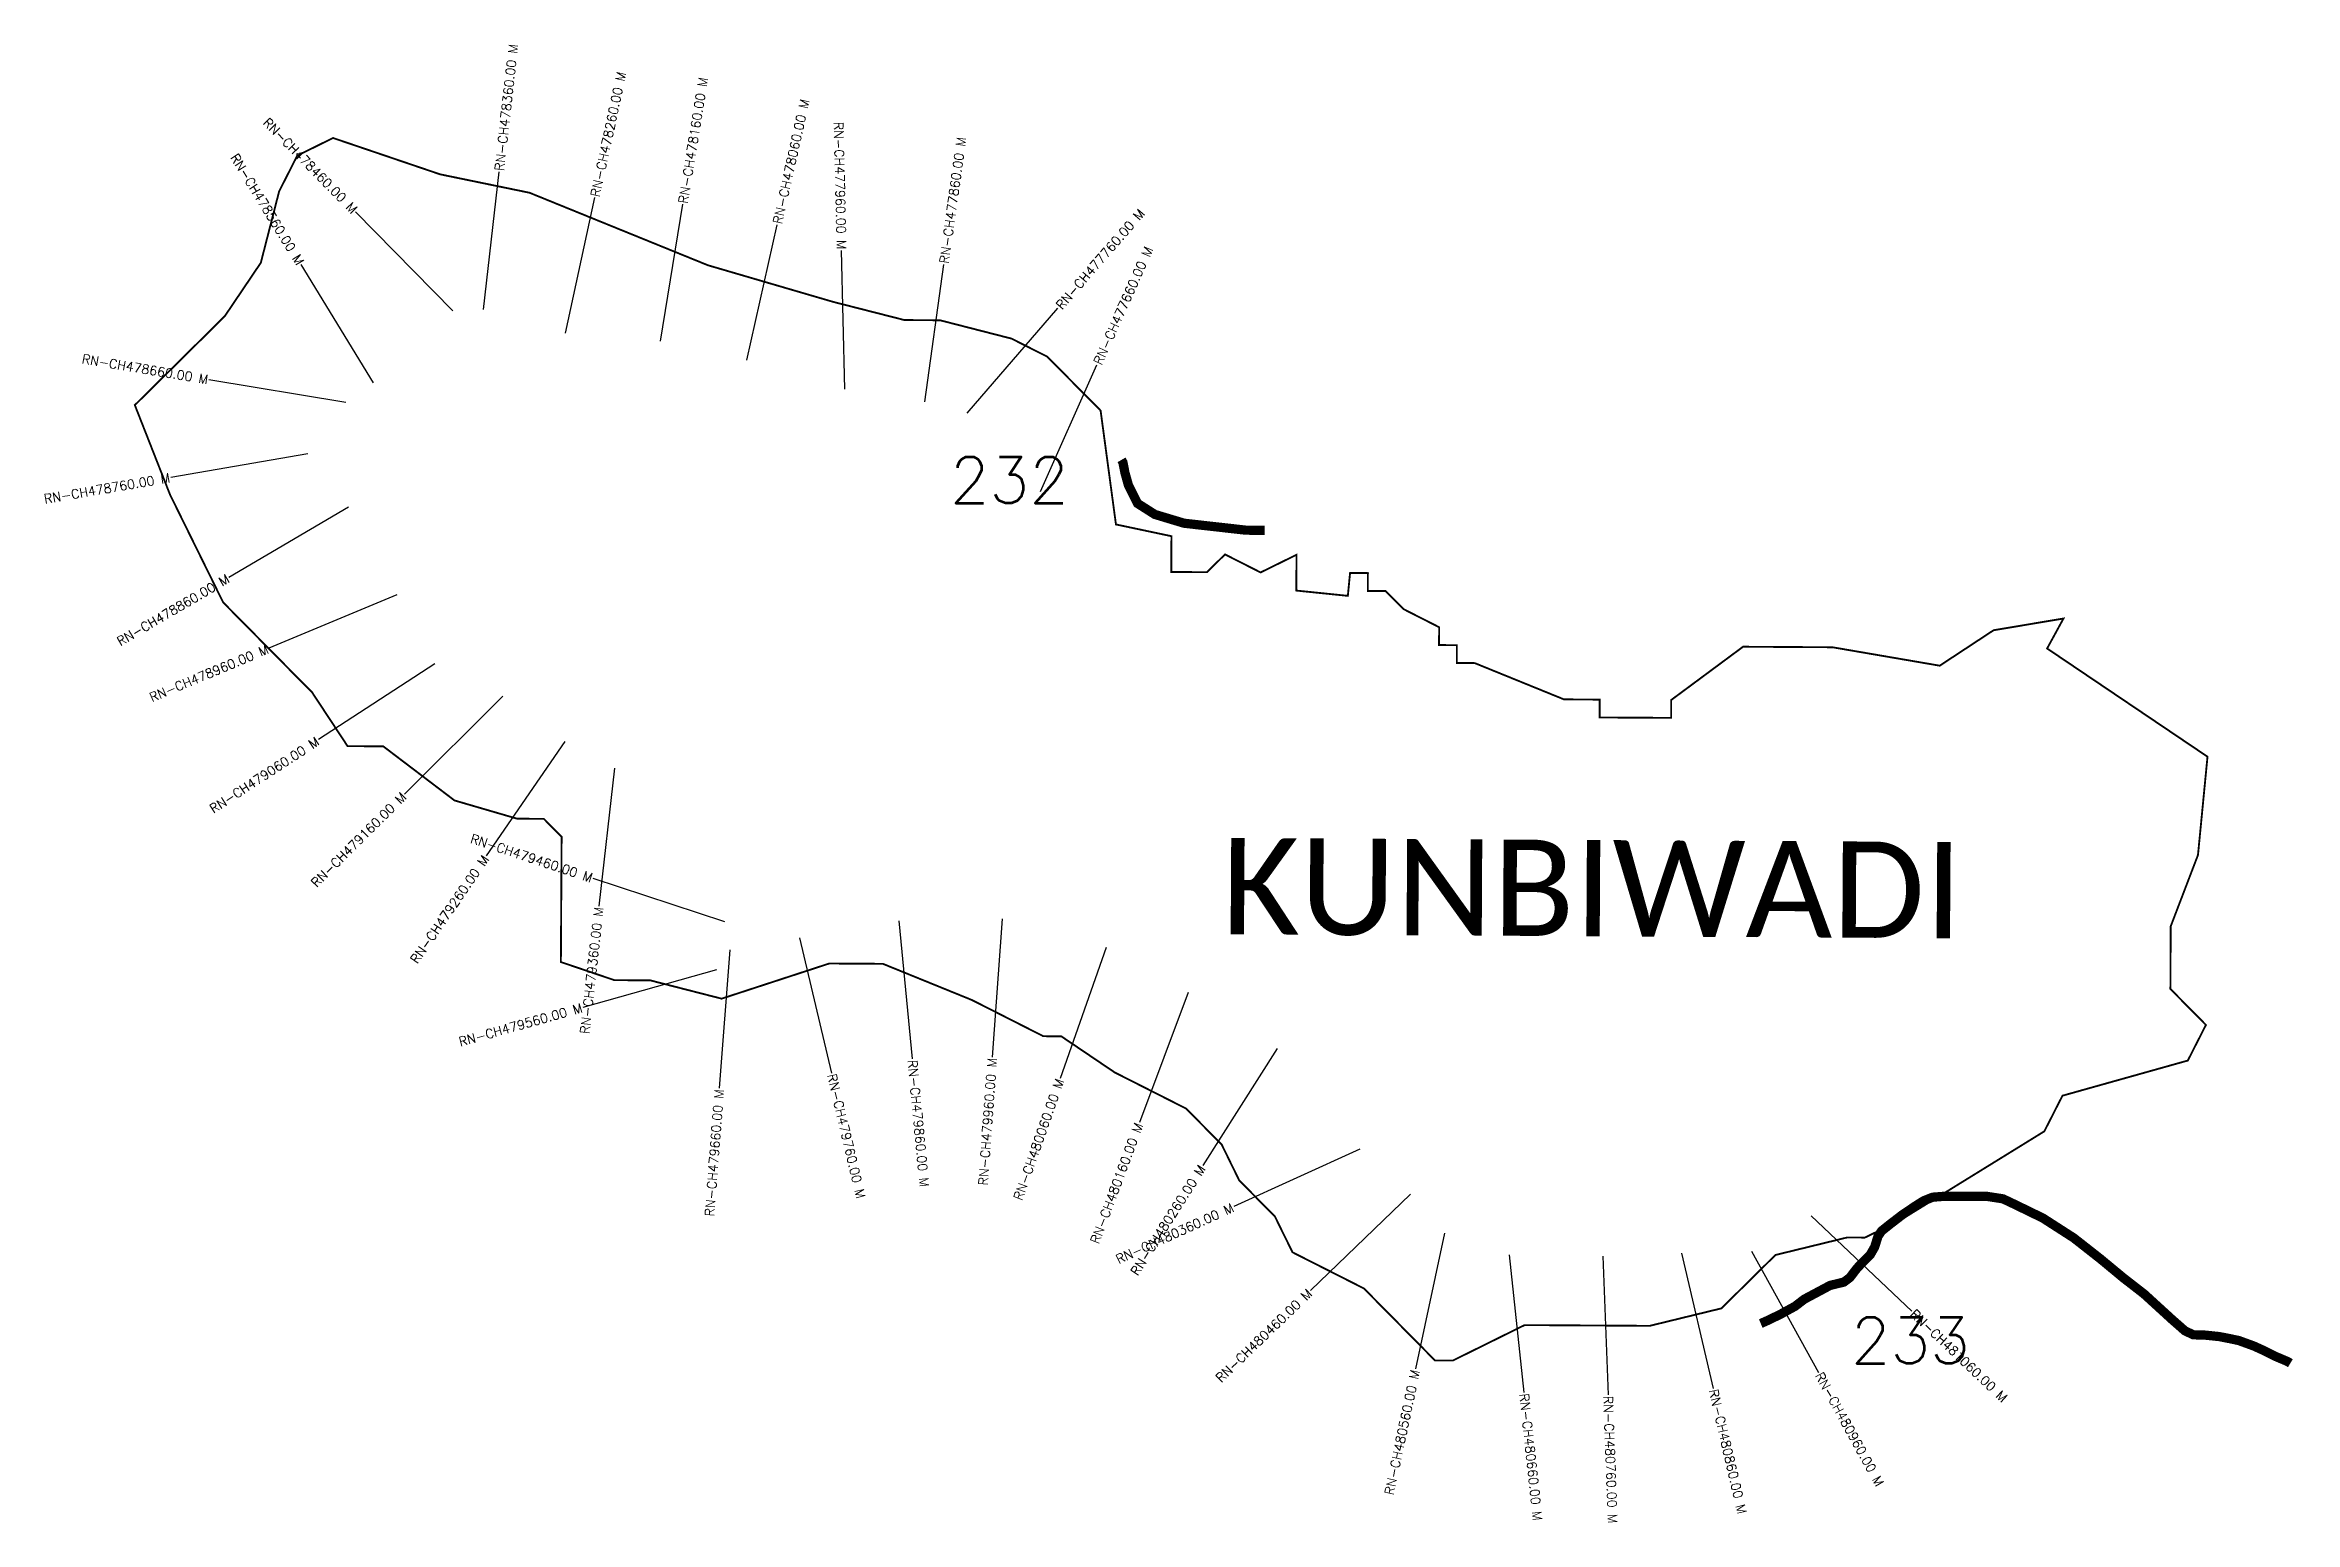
# Model space of a CAD drawing. Header units: metres. Extents: x 311653 to 314085, y 1901335 to 1902932.
import ezdxf
from ezdxf.enums import TextEntityAlignment as Align

# ---------------------------------------------------------------- set-up
doc = ezdxf.new("R2010")
doc.units = ezdxf.units.M
for name, color, linetype in [('ARTIFICIALLY PROTECTED', 4, 'Continuous'), ('CS', 134, 'Continuous'), ('CSMark', 6, 'Continuous'), ('VILLAGE NAME', 250, 'Continuous')]:
    doc.layers.add(name, color=color, linetype=linetype)
doc.styles.get("Standard").update_dxf_attribs({"font": 'simplex.shx'})

msp = doc.modelspace()

# ---------------------------------------------------------------- linework, layer by layer
at = {"color": 6, "const_width": 2, "flags": 128}
msp.add_lwpolyline([(311964.1, 1902831.5), (312079.9, 1902792.2), (312176.5, 1902772.3), (312369.4, 1902693.9), (312504.5, 1902654.4), (312581.7, 1902634.7), (312620.4, 1902634.4), (312697.6, 1902614.6), (312736.2, 1902595.1), (312793.9, 1902536.8), (312810.5, 1902413.7), (312870.5, 1902401), (312870.3, 1902362.3), (312908.9, 1902362.1), (312928.4, 1902381.3), (312966.9, 1902361.8), (313005.7, 1902380.9), (313005.5, 1902342.2), (313061.2, 1902336.5), (313063.6, 1902361.2), (313082.9, 1902361.1), (313082.8, 1902341.8), (313102.1, 1902341.7), (313121.3, 1902322.2), (313159.9, 1902302.6), (313159.8, 1902283.3), (313179.1, 1902283.2), (313179, 1902263.9), (313198.4, 1902263.8), (313294.8, 1902224.6), (313333.5, 1902224.3), (313333.4, 1902205), (313410.7, 1902204.6), (313410.8, 1902223.9), (313488.5, 1902281.5), (313585.2, 1902280.9), (313701.1, 1902261), (313759.3, 1902299.3), (313834.9, 1902312), (313817.2, 1902279.6), (313990.6, 1902162.6), (313980.3, 1902056.3), (313950.8, 1901979.2), (313950.5, 1901911.5), (313988.9, 1901872.6), (313969.3, 1901834.1), (313833.8, 1901796.1), (313814.2, 1901757.6), (313659, 1901661.8), (313620.2, 1901642.7), (313600.9, 1901642.8), (313523.5, 1901623.9), (313465.1, 1901566.2), (313387.6, 1901547.3), (313252.3, 1901548.1), (313174.8, 1901509.8), (313155.4, 1901509.9), (313078.6, 1901587.7), (313001.4, 1901626.8), (312982.3, 1901665.6), (312943.8, 1901704.5), (312924.8, 1901743.3), (312886.3, 1901782.2), (312809.1, 1901821.3), (312751.4, 1901860.3), (312732, 1901860.4), (312654.9, 1901899.5), (312558.5, 1901938.7), (312500.5, 1901939), (312384.2, 1901901), (312307, 1901920.8), (312268.3, 1901921), (312210.4, 1901940.6), (312211.2, 1902076), (312192, 1902095.4), (312163, 1902095.6), (312095.4, 1902115.3), (312018.4, 1902173.8), (311979.8, 1902174), (311941.4, 1902232.2), (311893.3, 1902280.8), (311845.3, 1902329.4), (311787.9, 1902445.8), (311749.8, 1902542.7), (311847, 1902638.8), (311886, 1902696.6), (311905.8, 1902773.8), (311925.4, 1902812.4), (311964.1, 1902831.5)], dxfattribs=at)
at = {"layer": 'ARTIFICIALLY PROTECTED', "const_width": 10, "flags": 128}
for points in [[(312971.3, 1902407.3), (312951, 1902407.5), (312884.2, 1902415), (312852.6, 1902424.5), (312833.9, 1902436.4), (312824, 1902456.1), (312820.3, 1902469.3), (312818, 1902480.9), (312816.5, 1902483.5)], [(313507.6, 1901549.8), (313508.8, 1901550.3), (313515.7, 1901553.4), (313528.9, 1901559.8), (313544.8, 1901568.5), (313554.7, 1901576.1), (313582.6, 1901591), (313597.5, 1901594.6), (313603.9, 1901599.4), (313611.8, 1901609.7), (313621.4, 1901619.7), (313625.9, 1901624), (313630.8, 1901632.6), (313634.3, 1901643.9), (313638.3, 1901649.9), (313647.3, 1901657.1), (313660.6, 1901667.3), (313674.7, 1901676.8), (313683.7, 1901682.5), (313693.6, 1901686.4), (313706.7, 1901687.4), (313722.2, 1901687.3), (313740.4, 1901687.2), (313751.3, 1901687.4), (313769.5, 1901684.6), (313783, 1901678.2), (313812.6, 1901663.8), (313845.9, 1901642.4), (313874.7, 1901619.8), (313899.7, 1901599.1), (313922.1, 1901581.7), (313952.2, 1901554.2), (313966.2, 1901541.9), (313975.3, 1901537.6), (313987.7, 1901537.3), (314003.2, 1901535.7), (314014.5, 1901533.5), (314024.4, 1901531.4), (314040.4, 1901525.6), (314051, 1901520.8), (314063.3, 1901514.6), (314077.2, 1901508.7), (314080.2, 1901506.9)]]:
    msp.add_lwpolyline(points, dxfattribs=at)
at = {"layer": 'CS'}
for p, q in [((312126.9, 1902646), (312143.7, 1902795)), ((312215.4, 1902620.5), (312247, 1902767.2)), ((312093.6, 1902644.6), (311988.5, 1902751.6)), ((312318.2, 1902611.7), (312342.2, 1902759.8)), ((312411.6, 1902591.3), (312444.1, 1902737.7)), ((312008, 1902566.8), (311929.6, 1902694.6)), ((312517.5, 1902560), (312513.9, 1902710)), ((312603.8, 1902546.2), (312624.5, 1902694.8)), ((312649.7, 1902534), (312747.7, 1902647.5)), ((311977.9, 1902545.6), (311829.9, 1902570.2)), ((312729, 1902449.2), (312789.9, 1902586.3)), ((311936.7, 1902490), (311788.8, 1902464.6)), ((311980.8, 1902432.4), (311851.5, 1902356.5)), ((312032.9, 1902337.7), (311894.5, 1902279.8)), ((312074, 1902263.1), (311948.5, 1902181.1)), ((312147.7, 1902228), (312041.4, 1902122.2)), ((312214.7, 1902178.9), (312129.8, 1902055.3)), ((312268.3, 1902150.2), (312251.6, 1902001.1)), ((312387.7, 1901983.9), (312245.3, 1902031)), ((312575.8, 1901985.2), (312590.2, 1901835.8)), ((312687.6, 1901987.4), (312676.8, 1901837.8)), ((312468.3, 1901966.6), (312502.9, 1901820.6)), ((312393.2, 1901953.7), (312381.7, 1901804.2)), ((312800, 1901956.4), (312750.3, 1901814.8)), ((312378.7, 1901932.2), (312234.3, 1901891.6)), ((312888.4, 1901907.6), (312835.9, 1901767.1)), ((312984.7, 1901847.3), (312904.3, 1901720.7)), ((313074.3, 1901738.4), (312937.8, 1901676.2)), ((313128.9, 1901689.5), (313020.9, 1901585.4)), ((313165.7, 1901647.4), (313134.5, 1901500.7)), ((313562.2, 1901666.4), (313671, 1901563.1)), ((313235.5, 1901624.2), (313251.6, 1901475.1)), ((313336.9, 1901622.5), (313342.5, 1901472.6)), ((313422, 1901625.7), (313456.1, 1901479.6)), ((313497.6, 1901628.2), (313569.9, 1901496.7))]:
    msp.add_line(p, q, dxfattribs=at)

# ---------------------------------------------------------------- texts
at = {"char_height": 50, "attachment_point": 1}
for s, insert in [('232', (312631, 1902486.7)), ('233', (313605, 1901556.7))]:
    msp.add_mtext_dynamic_manual_height_columns(s, width=84.374, gutter_width=1, heights=[74.2], dxfattribs=dict(at, insert=insert))
at = {"layer": 'CSMark'}
for s, rotation, p in [('RN-CH478360.00 M', 83.582, (312143.8, 1902796)), ('RN-CH478260.00 M', 77.8758, (312247.2, 1902768.1)), ('RN-CH478160.00 M', 80.7743, (312342.4, 1902760.8)), ('RN-CH478060.00 M', 77.477, (312444.4, 1902738.7)), ('RN-CH477860.00 M', 82.0608, (312624.6, 1902695.8)), ('RN-CH477760.00 M', 49.1743, (312748.4, 1902648.3)), ('RN-CH477660.00 M', 66.0479, (312790.3, 1902587.2)), ('RN-CH479760.00 M', 283.3467, (312503.1, 1901819.6)), ('RN-CH479860.00 M', 275.5046, (312590.3, 1901834.8)), ('RN-CH481060.00 M', 316.4878, (313671.8, 1901562.4)), ('RN-CH480960.00 M', 298.7982, (313570.4, 1901495.9)), ('RN-CH480660.00 M', 276.167, (313251.7, 1901474.1)), ('RN-CH480860.00 M', 283.132, (313456.3, 1901478.6)), ('RN-CH480760.00 M', 272.1222, (313342.5, 1901471.6))]:
    msp.add_text(s, height=10, rotation=rotation, dxfattribs=at).set_placement(p, align=Align.MIDDLE_LEFT)
for s, rotation, p in [('RN-CH478460.00 M', 314.4789, (311987.8, 1902752.3)), ('RN-CH477960.00 M', 271.3763, (312513.9, 1902711)), ('RN-CH478560.00 M', 301.5114, (311929, 1902695.5)), ('RN-CH478660.00 M', 350.57, (311829, 1902570.3)), ('RN-CH478760.00 M', 9.7388, (311787.8, 1902464.4)), ('RN-CH478860.00 M', 30.4151, (311850.6, 1902356)), ('RN-CH478960.00 M', 22.7112, (311893.6, 1902279.4)), ('RN-CH479060.00 M', 33.1765, (311947.6, 1902180.5)), ('RN-CH479160.00 M', 44.8551, (312040.7, 1902121.5)), ('RN-CH479460.00 M', 341.728, (312244.3, 1902031.3)), ('RN-CH479260.00 M', 55.5286, (312129.2, 1902054.5)), ('RN-CH479360.00 M', 83.5989, (312251.5, 1902000.1)), ('RN-CH479560.00 M', 15.6988, (312233.3, 1901891.4)), ('RN-CH479960.00 M', 85.8641, (312676.7, 1901836.8)), ('RN-CH480060.00 M', 70.6597, (312749.9, 1901813.9)), ('RN-CH479660.00 M', 85.6235, (312381.6, 1901803.2)), ('RN-CH480160.00 M', 69.5112, (312835.5, 1901766.1)), ('RN-CH480260.00 M', 57.5795, (312903.8, 1901719.9)), ('RN-CH480360.00 M', 24.5079, (312936.9, 1901675.8)), ('RN-CH480460.00 M', 43.9363, (313020.2, 1901584.7)), ('RN-CH480560.00 M', 77.9862, (313134.3, 1901499.7))]:
    msp.add_text(s, height=10, rotation=rotation, dxfattribs=at).set_placement(p, align=Align.MIDDLE_RIGHT)
at = {"layer": 'VILLAGE NAME', "insert": (312925.3, 1902074.8), "char_height": 104.042, "attachment_point": 1, "rotation": 359.6762}
msp.add_mtext_dynamic_manual_height_columns('{\\fCalibri|b0|i0|c0|p34;KUNBIWADI}', width=961.254, gutter_width=520.2, heights=[0], dxfattribs=at)

doc.saveas('drawing.dxf')
